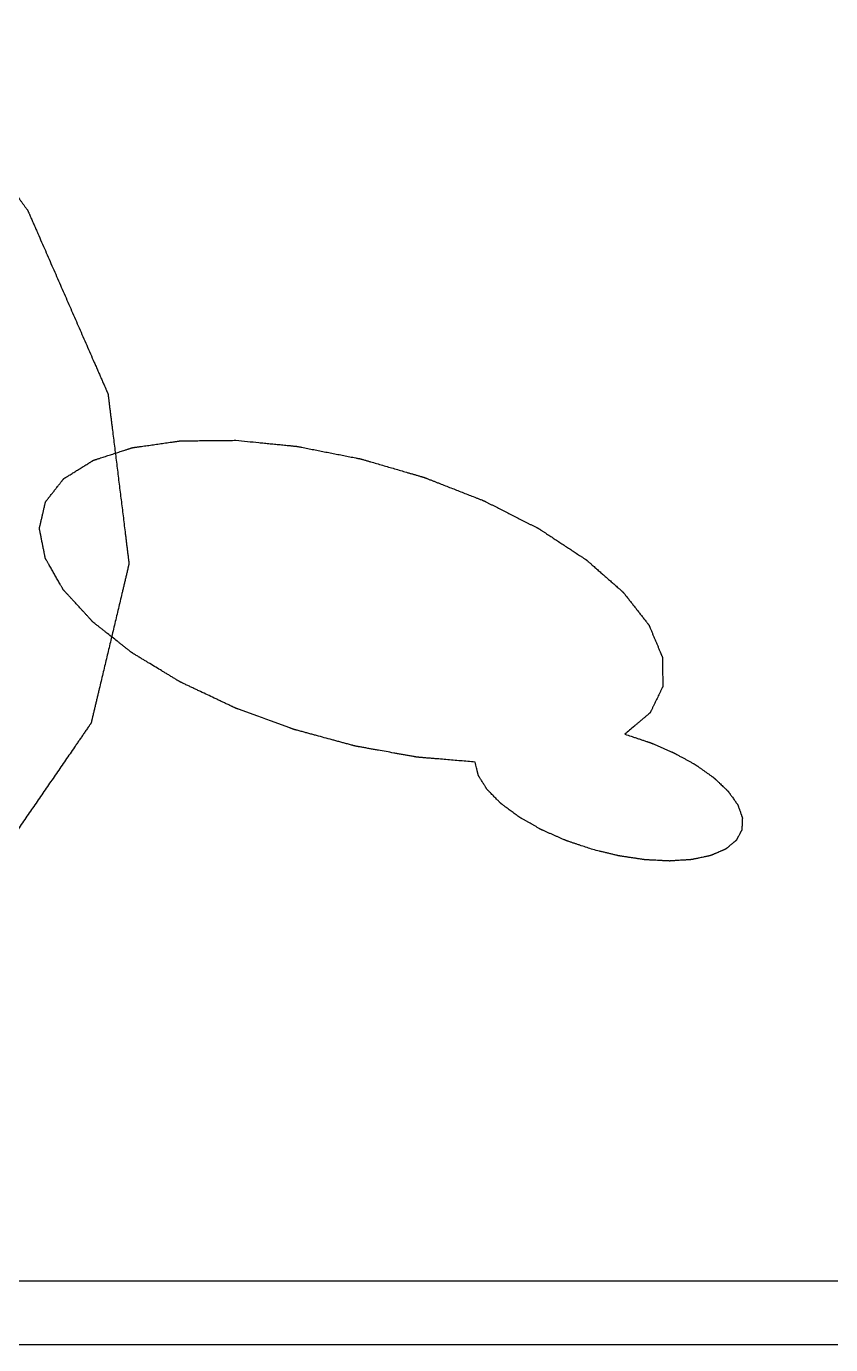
# Model space of a CAD drawing. Header units: millimetres. Extents: x -1 to 407, y -1 to 283.
# Drawn here: x 213.87 to 218.23, y 181.35 to 188.5 of the extents above; entities that cross this region are included whole.
import ezdxf

# ---------------------------------------------------------------- set-up
doc = ezdxf.new("R2010")
doc.units = ezdxf.units.MM
doc.header["$LTSCALE"] = 23.1
doc.layers.add('001-PCB', color=7, linetype='CONTINUOUS')

msp = doc.modelspace()

# ---------------------------------------------------------------- linework, layer by layer
at = {"layer": '001-PCB', "color": 7, "linetype": 'Continuous'}
for p, q in [((189.8132, 181.696), (226.6193, 181.696)), ((189.7132, 181.3496), (226.5193, 181.3496))]:
    msp.add_line(p, q, dxfattribs=at)
at = {"layer": '001-PCB', "color": 4, "linetype": 'Continuous'}
for points, knots in [([(213.1483, 188.501), (213.1936, 188.4386), (213.2617, 188.3449), (213.3525, 188.22), (213.4206, 188.1263), (213.4886, 188.0326), (213.5567, 187.939), (213.6134, 187.8609), (213.6588, 187.7984), (213.6929, 187.7516), (213.7269, 187.7048), (213.7553, 187.6657), (213.778, 187.6345), (213.795, 187.6111), (213.812, 187.5877), (213.8262, 187.5681), (213.8375, 187.5525), (213.846, 187.5408), (213.8531, 187.5311), (213.8588, 187.5233), (213.863, 187.5174), (213.8666, 187.5125), (213.8694, 187.5086), (213.8712, 187.5062), (213.8726, 187.5042), (213.8735, 187.503), (213.8741, 187.5022), (213.8745, 187.5017), (213.8746, 187.5012), (213.8749, 187.5006), (213.8753, 187.4996), (213.8759, 187.4984), (213.8767, 187.4964), (213.8778, 187.494), (213.8791, 187.4911), (213.8808, 187.4872), (213.8837, 187.4804), (213.888, 187.4707), (213.8931, 187.4591), (213.8982, 187.4474), (213.9033, 187.4358), (213.9101, 187.4202), (213.9186, 187.4008), (213.9321, 187.3697), (213.9491, 187.3309), (213.9695, 187.2843), (213.9899, 187.2377), (214.0103, 187.1911), (214.0307, 187.1445), (214.0578, 187.0823), (214.0918, 187.0047), (214.1258, 186.927), (214.153, 186.8649), (214.1734, 186.8183), (214.1937, 186.7716), (214.2141, 186.725), (214.2311, 186.6862), (214.2447, 186.6551), (214.2549, 186.6318), (214.2651, 186.6085), (214.2736, 186.5891), (214.2804, 186.5736), (214.2855, 186.5619), (214.2906, 186.5503), (214.2948, 186.5406), (214.2982, 186.5328), (214.3008, 186.527), (214.3029, 186.5221), (214.3046, 186.5182), (214.3059, 186.5153), (214.3069, 186.5129), (214.3078, 186.5109), (214.3083, 186.5097), (214.3087, 186.5088), (214.309, 186.5082), (214.3092, 186.5077), (214.3093, 186.5072), (214.3094, 186.5064), (214.3095, 186.5053), (214.3098, 186.5035), (214.31, 186.5013), (214.3105, 186.4977), (214.311, 186.4932), (214.3117, 186.4878), (214.3124, 186.4824), (214.313, 186.477), (214.3139, 186.4698), (214.315, 186.4608), (214.3168, 186.4464), (214.319, 186.4284), (214.3217, 186.4068), (214.3244, 186.3852), (214.3271, 186.3636), (214.3297, 186.342), (214.3333, 186.3132), (214.3377, 186.2772), (214.3431, 186.234), (214.3502, 186.1764), (214.3591, 186.1044), (214.3698, 186.018), (214.3787, 185.9461), (214.3858, 185.8885), (214.3912, 185.8453), (214.3965, 185.8021), (214.401, 185.7661), (214.4045, 185.7373), (214.4072, 185.7157), (214.4099, 185.6941), (214.4125, 185.6725), (214.4147, 185.6545), (214.4165, 185.6401), (214.4179, 185.6293), (214.419, 185.6203), (214.4199, 185.6131), (214.4205, 185.6077), (214.4212, 185.6023), (214.4218, 185.5978), (214.4222, 185.5942), (214.4225, 185.592), (214.4227, 185.5902), (214.4229, 185.5888), (214.423, 185.5877), (214.4231, 185.5869), (214.4232, 185.5865), (214.4232, 185.5861), (214.4231, 185.5858), (214.423, 185.5854), (214.4229, 185.5847), (214.4226, 185.5836), (214.4223, 185.5823), (214.4219, 185.5806), (214.4214, 185.5785), (214.4206, 185.5752), (214.4196, 185.5709), (214.4184, 185.5659), (214.4172, 185.5608), (214.4156, 185.5541), (214.4136, 185.5456), (214.4112, 185.5355), (214.408, 185.522), (214.404, 185.5051), (214.3992, 185.4849), (214.3944, 185.4647), (214.3896, 185.4444), (214.3832, 185.4174), (214.3751, 185.3837), (214.3655, 185.3432), (214.3559, 185.3027), (214.3431, 185.2487), (214.3271, 185.1812), (214.3078, 185.1002), (214.2918, 185.0327), (214.279, 184.9788), (214.2694, 184.9383), (214.2614, 184.9045), (214.255, 184.8775), (214.2502, 184.8573), (214.2454, 184.837), (214.2406, 184.8168), (214.2357, 184.7965), (214.2317, 184.7797), (214.2285, 184.7662), (214.2265, 184.7577), (214.2249, 184.751), (214.2237, 184.7459), (214.2225, 184.7409), (214.2213, 184.7358), (214.2203, 184.7316), (214.2195, 184.7282), (214.219, 184.7261), (214.2186, 184.7244), (214.2184, 184.7234), (214.2182, 184.7226), (214.2181, 184.7222), (214.2178, 184.7218), (214.2175, 184.7214), (214.217, 184.7206), (214.2163, 184.7197), (214.2153, 184.7182), (214.214, 184.7163), (214.2125, 184.7141), (214.2104, 184.7111), (214.2079, 184.7074), (214.2048, 184.7029), (214.2007, 184.697), (214.1956, 184.6895), (214.1894, 184.6806), (214.1833, 184.6717), (214.1751, 184.6598), (214.1648, 184.6449), (214.1526, 184.627), (214.1403, 184.6091), (214.1239, 184.5853), (214.1034, 184.5555), (214.0788, 184.5198), (214.0542, 184.4841), (214.0296, 184.4483), (213.9968, 184.4007), (213.9559, 184.3411), (213.9149, 184.2816), (213.8821, 184.2339), (213.8575, 184.1982), (213.8329, 184.1625), (213.8083, 184.1267), (213.7878, 184.0969), (213.7714, 184.0731), (213.7592, 184.0552), (213.7469, 184.0374), (213.7366, 184.0225), (213.7284, 184.0106), (213.7223, 184.0016), (213.7161, 183.9927), (213.71, 183.9838), (213.7049, 183.9763), (213.7013, 183.9711), (213.6992, 183.9681), (213.6977, 183.9659), (213.6964, 183.9641), (213.6954, 183.9626), (213.6947, 183.9616), (213.6942, 183.9609), (213.6939, 183.9604), (213.6937, 183.96), (213.6933, 183.9597), (213.6926, 183.9592), (213.6916, 183.9584), (213.69, 183.9572), (213.688, 183.9556), (213.6847, 183.9531), (213.6807, 183.95), (213.6759, 183.9463), (213.6694, 183.9413), (213.6614, 183.9351), (213.6517, 183.9276), (213.6388, 183.9176), (213.6227, 183.9052), (213.6034, 183.8903), (213.5841, 183.8753), (213.5648, 183.8604), (213.5455, 183.8455), (213.5197, 183.8256), (213.4875, 183.8007), (213.4489, 183.7708), (213.3973, 183.731), (213.3329, 183.6812), (213.2557, 183.6215), (213.1784, 183.5618), (213.1011, 183.502), (212.9981, 183.4224), (212.9208, 183.3627), (212.8693, 183.3229)], [0, 0, 0, 0, 0.03125, 0.046875, 0.0625, 0.078125, 0.09375, 0.109375, 0.117188, 0.125, 0.132812, 0.140625, 0.144531, 0.148438, 0.152344, 0.15625, 0.158203, 0.160156, 0.162109, 0.163086, 0.164062, 0.165039, 0.165527, 0.166016, 0.16626, 0.166504, 0.166626, 0.166687, 0.166748, 0.16687, 0.166992, 0.167236, 0.16748, 0.167969, 0.168457, 0.168945, 0.169922, 0.171875, 0.173828, 0.175781, 0.177734, 0.179688, 0.183594, 0.1875, 0.195312, 0.203125, 0.210938, 0.21875, 0.226562, 0.234375, 0.25, 0.265625, 0.273438, 0.28125, 0.289062, 0.296875, 0.304688, 0.308594, 0.3125, 0.316406, 0.320312, 0.322266, 0.324219, 0.326172, 0.328125, 0.329102, 0.330078, 0.331055, 0.331543, 0.332031, 0.33252, 0.332764, 0.333008, 0.33313, 0.333252, 0.333313, 0.333374, 0.333496, 0.33374, 0.333984, 0.334473, 0.334961, 0.335938, 0.336914, 0.337891, 0.338867, 0.339844, 0.341797, 0.34375, 0.347656, 0.351562, 0.355469, 0.359375, 0.363281, 0.367188, 0.375, 0.382812, 0.390625, 0.40625, 0.421875, 0.4375, 0.445312, 0.453125, 0.460938, 0.46875, 0.472656, 0.476562, 0.480469, 0.484375, 0.488281, 0.490234, 0.492188, 0.494141, 0.495117, 0.496094, 0.49707, 0.498047, 0.498535, 0.499023, 0.499268, 0.499512, 0.499756, 0.499878, 0.499939, 0.5, 0.500061, 0.500122, 0.500244, 0.500488, 0.500732, 0.500977, 0.501465, 0.501953, 0.50293, 0.503906, 0.504883, 0.505859, 0.507812, 0.509766, 0.511719, 0.515625, 0.519531, 0.523438, 0.527344, 0.53125, 0.539062, 0.546875, 0.554688, 0.5625, 0.578125, 0.59375, 0.609375, 0.617188, 0.625, 0.632812, 0.636719, 0.640625, 0.644531, 0.648438, 0.652344, 0.65625, 0.658203, 0.660156, 0.661133, 0.662109, 0.663086, 0.664062, 0.665039, 0.665527, 0.666016, 0.66626, 0.666504, 0.666626, 0.666687, 0.666748, 0.66687, 0.666992, 0.667236, 0.66748, 0.667969, 0.668457, 0.668945, 0.669922, 0.670898, 0.671875, 0.673828, 0.675781, 0.677734, 0.679688, 0.683594, 0.6875, 0.691406, 0.695312, 0.703125, 0.710938, 0.71875, 0.726562, 0.734375, 0.75, 0.765625, 0.773438, 0.78125, 0.789062, 0.796875, 0.804688, 0.808594, 0.8125, 0.816406, 0.820312, 0.822266, 0.824219, 0.826172, 0.828125, 0.830078, 0.831055, 0.831543, 0.832031, 0.83252, 0.832764, 0.833008, 0.83313, 0.833252, 0.833313, 0.833374, 0.833496, 0.83374, 0.833984, 0.834473, 0.834961, 0.835938, 0.836914, 0.837891, 0.839844, 0.841797, 0.84375, 0.847656, 0.851562, 0.855469, 0.859375, 0.863281, 0.867188, 0.875, 0.882812, 0.890625, 0.90625, 0.921875, 0.9375, 0.953125, 0.96875, 1, 1, 1, 1]), ([(216.2999, 184.51), (216.2737, 184.5122), (216.2343, 184.5156), (216.1817, 184.52), (216.1423, 184.5233), (216.1095, 184.5261), (216.0832, 184.5283), (216.0636, 184.5299), (216.0471, 184.5313), (216.034, 184.5324), (216.0242, 184.5332), (216.0143, 184.5341), (216.0061, 184.5348), (215.9995, 184.5353), (215.9954, 184.5357), (215.9921, 184.5359), (215.9897, 184.5361), (215.9876, 184.5363), (215.986, 184.5365), (215.9848, 184.5365), (215.9834, 184.5368), (215.9817, 184.5371), (215.9795, 184.5375), (215.9769, 184.538), (215.9734, 184.5386), (215.9691, 184.5394), (215.9621, 184.5406), (215.9534, 184.5422), (215.9429, 184.5441), (215.9325, 184.5459), (215.9186, 184.5484), (215.9011, 184.5516), (215.8802, 184.5553), (215.8523, 184.5603), (215.8175, 184.5666), (215.7827, 184.5729), (215.7548, 184.5779), (215.7339, 184.5816), (215.713, 184.5854), (215.6955, 184.5885), (215.6816, 184.591), (215.6729, 184.5926), (215.6659, 184.5938), (215.6607, 184.5948), (215.6563, 184.5956), (215.6533, 184.5961), (215.6515, 184.5964), (215.6502, 184.5966), (215.6489, 184.597), (215.6472, 184.5975), (215.6441, 184.5983), (215.6398, 184.5995), (215.6345, 184.6009), (215.6275, 184.6028), (215.6188, 184.6052), (215.6048, 184.609), (215.5874, 184.6138), (215.5664, 184.6195), (215.5455, 184.6252), (215.5175, 184.6328), (215.4826, 184.6422), (215.4477, 184.6517), (215.4197, 184.6593), (215.3988, 184.665), (215.3778, 184.6707), (215.3604, 184.6755), (215.3464, 184.6793), (215.3377, 184.6817), (215.3307, 184.6836), (215.3254, 184.685), (215.3211, 184.6862), (215.318, 184.687), (215.3163, 184.6875), (215.3149, 184.6878), (215.3137, 184.6883), (215.3121, 184.6889), (215.3092, 184.69), (215.3051, 184.6915), (215.3001, 184.6933), (215.2935, 184.6957), (215.2852, 184.6987), (215.272, 184.7036), (215.2555, 184.7096), (215.2356, 184.7169), (215.2158, 184.7242), (215.1894, 184.7339), (215.1563, 184.746), (215.1233, 184.7581), (215.0968, 184.7678), (215.077, 184.7751), (215.0572, 184.7823), (215.0406, 184.7884), (215.0274, 184.7932), (215.0192, 184.7963), (215.0126, 184.7987), (215.0076, 184.8005), (215.0035, 184.802), (215.0006, 184.8031), (214.9989, 184.8037), (214.9977, 184.8041), (214.9965, 184.8047), (214.995, 184.8054), (214.9922, 184.8067), (214.9884, 184.8086), (214.9837, 184.8108), (214.9775, 184.8137), (214.9697, 184.8174), (214.9573, 184.8232), (214.9418, 184.8306), (214.9232, 184.8394), (214.9045, 184.8482), (214.8797, 184.86), (214.8486, 184.8747), (214.8176, 184.8894), (214.7927, 184.9011), (214.7741, 184.9099), (214.7586, 184.9173), (214.7462, 184.9231), (214.7369, 184.9276), (214.7275, 184.932), (214.7198, 184.9356), (214.7136, 184.9386), (214.7097, 184.9404), (214.7066, 184.9419), (214.7042, 184.943), (214.7023, 184.9439), (214.7009, 184.9445), (214.7002, 184.9449), (214.6996, 184.9452), (214.6991, 184.9455), (214.6984, 184.9459), (214.6972, 184.9466), (214.6955, 184.9477), (214.6935, 184.9489), (214.6907, 184.9505), (214.6873, 184.9526), (214.6819, 184.9559), (214.6751, 184.96), (214.6669, 184.965), (214.6588, 184.9699), (214.6479, 184.9765), (214.6343, 184.9848), (214.6179, 184.9947), (214.5962, 185.0079), (214.5689, 185.0243), (214.5417, 185.0408), (214.5199, 185.054), (214.5036, 185.0639), (214.49, 185.0722), (214.4791, 185.0788), (214.4709, 185.0837), (214.4628, 185.0887), (214.456, 185.0928), (214.4505, 185.0961), (214.4471, 185.0982), (214.4444, 185.0998), (214.4424, 185.101), (214.4407, 185.1021), (214.4395, 185.1028), (214.4388, 185.1032), (214.4382, 185.1035), (214.4379, 185.1038), (214.4373, 185.1043), (214.4364, 185.105), (214.435, 185.1061), (214.4333, 185.1074), (214.4311, 185.1091), (214.4284, 185.1113), (214.424, 185.1148), (214.4185, 185.1191), (214.4119, 185.1243), (214.4053, 185.1295), (214.3965, 185.1364), (214.3855, 185.1451), (214.3724, 185.1555), (214.3548, 185.1694), (214.3328, 185.1867), (214.3108, 185.204), (214.2933, 185.2179), (214.2801, 185.2283), (214.2691, 185.2369), (214.2603, 185.2439), (214.2537, 185.2491), (214.2471, 185.2543), (214.2416, 185.2586), (214.2372, 185.2621), (214.2345, 185.2642), (214.2323, 185.266), (214.2306, 185.2673), (214.2293, 185.2683), (214.2283, 185.2691), (214.2278, 185.2695), (214.2273, 185.2699), (214.227, 185.2702), (214.2266, 185.2707), (214.2259, 185.2714), (214.2249, 185.2726), (214.2236, 185.2739), (214.2219, 185.2757), (214.2199, 185.278), (214.2165, 185.2816), (214.2124, 185.2861), (214.2074, 185.2916), (214.2024, 185.297), (214.1957, 185.3042), (214.1874, 185.3133), (214.1774, 185.3242), (214.1641, 185.3386), (214.1475, 185.3567), (214.1308, 185.3748), (214.1175, 185.3893), (214.1076, 185.4002), (214.0992, 185.4092), (214.0926, 185.4164), (214.0876, 185.4219), (214.0826, 185.4273), (214.0784, 185.4318), (214.0751, 185.4354), (214.073, 185.4377), (214.0714, 185.4395), (214.0701, 185.4409), (214.0691, 185.442), (214.0683, 185.4428), (214.0679, 185.4432), (214.0676, 185.4436), (214.0674, 185.4439), (214.0672, 185.4444), (214.0667, 185.4451), (214.0661, 185.4463), (214.0653, 185.4476), (214.0643, 185.4494), (214.063, 185.4516), (214.061, 185.4552), (214.0584, 185.4597), (214.0554, 185.465), (214.0523, 185.4704), (214.0482, 185.4775), (214.0431, 185.4864), (214.037, 185.4971), (214.0288, 185.5114), (214.0186, 185.5293), (214.0084, 185.5471), (214.0002, 185.5614), (213.9941, 185.5721), (213.989, 185.581), (213.9849, 185.5882), (213.9819, 185.5935), (213.9788, 185.5989), (213.9762, 185.6033), (213.9742, 185.6069), (213.9729, 185.6091), (213.9719, 185.6109), (213.9711, 185.6123), (213.9705, 185.6134), (213.97, 185.6142), (213.9698, 185.6146), (213.9696, 185.615), (213.9696, 185.6153), (213.9695, 185.6157), (213.9693, 185.6164), (213.9691, 185.6175), (213.9688, 185.6187), (213.9685, 185.6204), (213.9681, 185.6226), (213.9674, 185.6259), (213.9666, 185.6302), (213.9655, 185.6352), (213.9645, 185.6403), (213.9632, 185.6471), (213.9615, 185.6555), (213.9595, 185.6656), (213.9568, 185.6792), (213.9534, 185.6961), (213.95, 185.713), (213.9473, 185.7265), (213.9453, 185.7366), (213.9436, 185.7451), (213.9422, 185.7518), (213.9412, 185.7569), (213.9402, 185.762), (213.9394, 185.7662), (213.9387, 185.7696), (213.9383, 185.7717), (213.9379, 185.7734), (213.9377, 185.7746), (213.9375, 185.7757), (213.9373, 185.7764), (213.9372, 185.7769), (213.9371, 185.7772), (213.9372, 185.7775), (213.9373, 185.7778), (213.9375, 185.7785), (213.9377, 185.7794), (213.9379, 185.7806), (213.9383, 185.7821), (213.9387, 185.7839), (213.9394, 185.7869), (213.9403, 185.7907), (213.9413, 185.7952), (213.9424, 185.7997), (213.9437, 185.8057), (213.9455, 185.8132), (213.9476, 185.8223), (213.9503, 185.8343), (213.9538, 185.8493), (213.9573, 185.8643), (213.96, 185.8764), (213.9621, 185.8854), (213.9638, 185.8929), (213.9652, 185.8989), (213.9663, 185.9034), (213.9673, 185.9079), (213.9682, 185.9117), (213.9689, 185.9147), (213.9693, 185.9166), (213.9696, 185.9181), (213.9699, 185.9192), (213.9701, 185.9201), (213.9703, 185.9208), (213.9704, 185.9212), (213.9704, 185.9215), (213.9706, 185.9217), (213.9709, 185.922), (213.9713, 185.9226), (213.972, 185.9234), (213.9727, 185.9244), (213.9738, 185.9257), (213.975, 185.9274), (213.9771, 185.93), (213.9797, 185.9333), (213.9828, 185.9372), (213.9858, 185.9411), (213.99, 185.9464), (213.9951, 185.9529), (214.0013, 185.9608), (214.0095, 185.9713), (214.0198, 185.9844), (214.0301, 185.9975), (214.0383, 186.0079), (214.0445, 186.0158), (214.0497, 186.0224), (214.0538, 186.0276), (214.0569, 186.0315), (214.0599, 186.0355), (214.0625, 186.0387), (214.0646, 186.0414), (214.0659, 186.043), (214.0669, 186.0443), (214.0677, 186.0453), (214.0683, 186.0461), (214.0688, 186.0467), (214.069, 186.047), (214.0692, 186.0473), (214.0695, 186.0474), (214.0699, 186.0477), (214.0707, 186.0482), (214.0717, 186.0488), (214.073, 186.0496), (214.0746, 186.0506), (214.0767, 186.0519), (214.0801, 186.054), (214.0843, 186.0566), (214.0893, 186.0597), (214.0943, 186.0628), (214.101, 186.067), (214.1093, 186.0722), (214.1193, 186.0784), (214.1327, 186.0867), (214.1494, 186.0971), (214.1661, 186.1074), (214.1795, 186.1157), (214.1895, 186.122), (214.1979, 186.1272), (214.2046, 186.1313), (214.2096, 186.1344), (214.2146, 186.1375), (214.2188, 186.1401), (214.2221, 186.1422), (214.2242, 186.1435), (214.2259, 186.1445), (214.2271, 186.1453), (214.2282, 186.146), (214.2289, 186.1464), (214.2293, 186.1467), (214.2296, 186.1469), (214.2301, 186.147), (214.2306, 186.1472), (214.2316, 186.1475), (214.233, 186.1479), (214.2346, 186.1485), (214.2368, 186.1492), (214.2396, 186.1501), (214.244, 186.1515), (214.2495, 186.1533), (214.2561, 186.1554), (214.2627, 186.1576), (214.2715, 186.1604), (214.2825, 186.164), (214.2958, 186.1683), (214.3134, 186.174), (214.3354, 186.1811), (214.3575, 186.1883), (214.3751, 186.194), (214.3883, 186.1983), (214.3993, 186.2018), (214.4081, 186.2047), (214.4148, 186.2068), (214.4214, 186.209), (214.4269, 186.2108), (214.4313, 186.2122), (214.434, 186.2131), (214.4362, 186.2138), (214.4379, 186.2143), (214.4393, 186.2148), (214.4402, 186.2151), (214.4408, 186.2153), (214.4412, 186.2154), (214.4417, 186.2155), (214.4424, 186.2156), (214.4436, 186.2157), (214.4453, 186.216), (214.4473, 186.2163), (214.4501, 186.2167), (214.4535, 186.2172), (214.4589, 186.2179), (214.4657, 186.2189), (214.4739, 186.2201), (214.4821, 186.2212), (214.493, 186.2228), (214.5067, 186.2247), (214.523, 186.227), (214.5448, 186.2301), (214.5721, 186.234), (214.5994, 186.2379), (214.6212, 186.241), (214.6376, 186.2433), (214.6512, 186.2453), (214.6621, 186.2468), (214.6703, 186.248), (214.6785, 186.2491), (214.6853, 186.2501), (214.6908, 186.2509), (214.6942, 186.2514), (214.6969, 186.2518), (214.6989, 186.2521), (214.7006, 186.2523), (214.7018, 186.2525), (214.7025, 186.2526), (214.703, 186.2527), (214.7036, 186.2526), (214.7044, 186.2526), (214.7058, 186.2527), (214.7077, 186.2527), (214.7101, 186.2527), (214.7132, 186.2527), (214.7171, 186.2528), (214.7234, 186.2528), (214.7312, 186.2529), (214.7406, 186.253), (214.7499, 186.2531), (214.7625, 186.2532), (214.7781, 186.2533), (214.7969, 186.2535), (214.8219, 186.2538), (214.8532, 186.2541), (214.8907, 186.2544), (214.9282, 186.2548), (214.9658, 186.2551), (214.9908, 186.2554), (215.0033, 186.2555)], [0, 0, 0, 0, 0.015625, 0.023438, 0.03125, 0.039062, 0.042969, 0.046875, 0.050781, 0.052734, 0.054688, 0.056641, 0.058594, 0.05957, 0.060547, 0.061035, 0.061523, 0.062012, 0.062256, 0.0625, 0.062744, 0.062988, 0.063477, 0.063965, 0.064453, 0.06543, 0.066406, 0.068359, 0.070312, 0.072266, 0.074219, 0.078125, 0.082031, 0.085938, 0.09375, 0.101562, 0.105469, 0.109375, 0.113281, 0.117188, 0.119141, 0.121094, 0.12207, 0.123047, 0.124023, 0.124512, 0.124756, 0.125, 0.125244, 0.125488, 0.125977, 0.126953, 0.12793, 0.128906, 0.130859, 0.132812, 0.136719, 0.140625, 0.144531, 0.148438, 0.15625, 0.164062, 0.167969, 0.171875, 0.175781, 0.179688, 0.181641, 0.183594, 0.18457, 0.185547, 0.186523, 0.187012, 0.187256, 0.1875, 0.187744, 0.187988, 0.188477, 0.189453, 0.19043, 0.191406, 0.193359, 0.195312, 0.199219, 0.203125, 0.207031, 0.210938, 0.21875, 0.226562, 0.230469, 0.234375, 0.238281, 0.242188, 0.244141, 0.246094, 0.24707, 0.248047, 0.249023, 0.249512, 0.249756, 0.25, 0.250244, 0.250488, 0.250977, 0.251953, 0.25293, 0.253906, 0.255859, 0.257812, 0.261719, 0.265625, 0.269531, 0.273438, 0.28125, 0.289062, 0.292969, 0.296875, 0.300781, 0.302734, 0.304688, 0.306641, 0.308594, 0.30957, 0.310547, 0.311035, 0.311523, 0.312012, 0.312256, 0.312378, 0.3125, 0.312622, 0.312744, 0.312988, 0.313477, 0.313965, 0.314453, 0.31543, 0.316406, 0.318359, 0.320312, 0.322266, 0.324219, 0.328125, 0.332031, 0.335938, 0.34375, 0.351562, 0.355469, 0.359375, 0.363281, 0.365234, 0.367188, 0.369141, 0.371094, 0.37207, 0.373047, 0.373535, 0.374023, 0.374512, 0.374756, 0.374878, 0.375, 0.375122, 0.375244, 0.375488, 0.375977, 0.376465, 0.376953, 0.37793, 0.378906, 0.380859, 0.382812, 0.384766, 0.386719, 0.390625, 0.394531, 0.398438, 0.40625, 0.414062, 0.417969, 0.421875, 0.425781, 0.427734, 0.429688, 0.431641, 0.433594, 0.43457, 0.435547, 0.436035, 0.436523, 0.437012, 0.437256, 0.437378, 0.4375, 0.437622, 0.437744, 0.437988, 0.438477, 0.438965, 0.439453, 0.44043, 0.441406, 0.443359, 0.445312, 0.447266, 0.449219, 0.453125, 0.457031, 0.460938, 0.46875, 0.476562, 0.480469, 0.484375, 0.488281, 0.490234, 0.492188, 0.494141, 0.496094, 0.49707, 0.498047, 0.498535, 0.499023, 0.499512, 0.499756, 0.499878, 0.5, 0.500122, 0.500244, 0.500488, 0.500977, 0.501465, 0.501953, 0.50293, 0.503906, 0.505859, 0.507812, 0.509766, 0.511719, 0.515625, 0.519531, 0.523438, 0.53125, 0.539062, 0.542969, 0.546875, 0.550781, 0.552734, 0.554688, 0.556641, 0.558594, 0.55957, 0.560547, 0.561035, 0.561523, 0.562012, 0.562256, 0.562378, 0.5625, 0.562622, 0.562744, 0.562988, 0.563477, 0.563965, 0.564453, 0.56543, 0.566406, 0.568359, 0.570312, 0.572266, 0.574219, 0.578125, 0.582031, 0.585938, 0.59375, 0.601562, 0.605469, 0.609375, 0.613281, 0.615234, 0.617188, 0.619141, 0.621094, 0.62207, 0.623047, 0.623535, 0.624023, 0.624512, 0.624756, 0.624878, 0.625, 0.625122, 0.625244, 0.625488, 0.625977, 0.626465, 0.626953, 0.62793, 0.628906, 0.630859, 0.632812, 0.634766, 0.636719, 0.640625, 0.644531, 0.648438, 0.65625, 0.664062, 0.667969, 0.671875, 0.675781, 0.677734, 0.679688, 0.681641, 0.683594, 0.68457, 0.685547, 0.686035, 0.686523, 0.687012, 0.687256, 0.687378, 0.6875, 0.687622, 0.687744, 0.687988, 0.688477, 0.688965, 0.689453, 0.69043, 0.691406, 0.693359, 0.695312, 0.697266, 0.699219, 0.703125, 0.707031, 0.710938, 0.71875, 0.726562, 0.730469, 0.734375, 0.738281, 0.740234, 0.742188, 0.744141, 0.746094, 0.74707, 0.748047, 0.748535, 0.749023, 0.749512, 0.749756, 0.749878, 0.75, 0.750122, 0.750244, 0.750488, 0.750977, 0.751465, 0.751953, 0.75293, 0.753906, 0.755859, 0.757812, 0.759766, 0.761719, 0.765625, 0.769531, 0.773438, 0.78125, 0.789062, 0.792969, 0.796875, 0.800781, 0.802734, 0.804688, 0.806641, 0.808594, 0.80957, 0.810547, 0.811035, 0.811523, 0.812012, 0.812256, 0.812378, 0.8125, 0.812622, 0.812744, 0.812988, 0.813477, 0.813965, 0.814453, 0.81543, 0.816406, 0.818359, 0.820312, 0.822266, 0.824219, 0.828125, 0.832031, 0.835938, 0.84375, 0.851562, 0.855469, 0.859375, 0.863281, 0.865234, 0.867188, 0.869141, 0.871094, 0.87207, 0.873047, 0.873535, 0.874023, 0.874512, 0.874756, 0.874878, 0.875, 0.875122, 0.875244, 0.875488, 0.875977, 0.876465, 0.876953, 0.87793, 0.878906, 0.880859, 0.882812, 0.884766, 0.886719, 0.890625, 0.894531, 0.898438, 0.90625, 0.914062, 0.917969, 0.921875, 0.925781, 0.927734, 0.929688, 0.931641, 0.933594, 0.93457, 0.935547, 0.936035, 0.936523, 0.937012, 0.937256, 0.937378, 0.9375, 0.937622, 0.937744, 0.937988, 0.938477, 0.938965, 0.939453, 0.94043, 0.941406, 0.943359, 0.945312, 0.947266, 0.949219, 0.953125, 0.957031, 0.960938, 0.96875, 0.976562, 0.984375, 0.992188, 1, 1, 1, 1]), ([(215.0033, 186.2555), (215.0239, 186.2534), (215.0651, 186.2494), (215.1165, 186.2443), (215.1577, 186.2402), (215.1885, 186.2372), (215.2194, 186.2341), (215.2503, 186.2311), (215.276, 186.2285), (215.294, 186.2268), (215.3043, 186.2257), (215.312, 186.225), (215.3184, 186.2243), (215.3236, 186.2238), (215.3268, 186.2235), (215.3294, 186.2233), (215.331, 186.2231), (215.3322, 186.223), (215.3336, 186.2228), (215.336, 186.2223), (215.3394, 186.2216), (215.3448, 186.2205), (215.3516, 186.2192), (215.3624, 186.2171), (215.376, 186.2144), (215.3923, 186.2112), (215.414, 186.2069), (215.4411, 186.2016), (215.4737, 186.1952), (215.5063, 186.1888), (215.5388, 186.1824), (215.5714, 186.176), (215.5985, 186.1707), (215.6203, 186.1664), (215.6365, 186.1632), (215.6501, 186.1605), (215.661, 186.1584), (215.6678, 186.1571), (215.6732, 186.156), (215.6766, 186.1553), (215.6789, 186.1549), (215.6803, 186.1546), (215.6817, 186.1542), (215.6833, 186.1537), (215.6874, 186.1525), (215.6935, 186.1507), (215.7015, 186.1484), (215.7096, 186.146), (215.7204, 186.1429), (215.7393, 186.1373), (215.7663, 186.1295), (215.7987, 186.12), (215.8311, 186.1106), (215.8634, 186.1011), (215.8958, 186.0916), (215.9228, 186.0838), (215.9444, 186.0775), (215.9606, 186.0727), (215.9767, 186.068), (215.9902, 186.0641), (216.001, 186.0609), (216.0078, 186.0589), (216.0132, 186.0574), (216.0172, 186.0562), (216.0206, 186.0552), (216.0229, 186.0545), (216.0243, 186.0541), (216.0253, 186.0538), (216.0262, 186.0534), (216.0275, 186.053), (216.0297, 186.0521), (216.0329, 186.0509), (216.0367, 186.0494), (216.0417, 186.0474), (216.048, 186.0449), (216.0581, 186.0409), (216.0708, 186.036), (216.0859, 186.0301), (216.1011, 186.0241), (216.1213, 186.0162), (216.1466, 186.0063), (216.1769, 185.9944), (216.2072, 185.9825), (216.2375, 185.9706), (216.2678, 185.9587), (216.2931, 185.9488), (216.3108, 185.9419), (216.3209, 185.9379), (216.3284, 185.935), (216.3348, 185.9325), (216.3398, 185.9305), (216.343, 185.9293), (216.3455, 185.9283), (216.3471, 185.9277), (216.3483, 185.9272), (216.3495, 185.9266), (216.3516, 185.9256), (216.3545, 185.9241), (216.3592, 185.9217), (216.365, 185.9187), (216.3743, 185.914), (216.386, 185.9081), (216.4, 185.901), (216.4187, 185.8915), (216.442, 185.8796), (216.47, 185.8654), (216.498, 185.8512), (216.5261, 185.837), (216.5494, 185.8251), (216.5681, 185.8156), (216.5821, 185.8085), (216.5961, 185.8014), (216.6101, 185.7943), (216.6218, 185.7884), (216.6299, 185.7842), (216.6346, 185.7818), (216.6381, 185.7801), (216.6416, 185.7783), (216.6442, 185.777), (216.646, 185.7761), (216.6469, 185.7756), (216.6477, 185.7752), (216.6487, 185.7745), (216.6499, 185.7737), (216.6519, 185.7724), (216.6544, 185.7707), (216.6584, 185.7681), (216.6634, 185.7648), (216.6694, 185.7609), (216.6774, 185.7556), (216.6874, 185.749), (216.6994, 185.7411), (216.7154, 185.7306), (216.7354, 185.7175), (216.7594, 185.7017), (216.7834, 185.6859), (216.8074, 185.6701), (216.8273, 185.657), (216.8433, 185.6465), (216.8553, 185.6386), (216.8653, 185.632), (216.8733, 185.6268), (216.8793, 185.6228), (216.8853, 185.6189), (216.8903, 185.6156), (216.8943, 185.613), (216.8968, 185.6113), (216.8988, 185.61), (216.9003, 185.609), (216.9016, 185.6082), (216.9024, 185.6076), (216.9029, 185.6073), (216.9033, 185.607), (216.9036, 185.6068), (216.904, 185.6064), (216.9047, 185.6059), (216.9056, 185.605), (216.9068, 185.604), (216.9084, 185.6026), (216.9103, 185.6009), (216.9134, 185.5982), (216.9173, 185.5948), (216.922, 185.5907), (216.9266, 185.5866), (216.9329, 185.5811), (216.9407, 185.5743), (216.95, 185.5661), (216.9624, 185.5552), (216.978, 185.5415), (216.9967, 185.5252), (217.0153, 185.5088), (217.034, 185.4924), (217.0496, 185.4788), (217.062, 185.4679), (217.0714, 185.4597), (217.0791, 185.4528), (217.0854, 185.4474), (217.09, 185.4433), (217.0939, 185.4399), (217.097, 185.4372), (217.099, 185.4354), (217.1005, 185.4341), (217.1015, 185.4332), (217.1022, 185.4326), (217.1026, 185.4323), (217.1028, 185.4319), (217.1032, 185.4315), (217.104, 185.4304), (217.1052, 185.4289), (217.1069, 185.4268), (217.1085, 185.4247), (217.1107, 185.4218), (217.1146, 185.4169), (217.1201, 185.4099), (217.1267, 185.4015), (217.1333, 185.3931), (217.1399, 185.3846), (217.1487, 185.3734), (217.1597, 185.3594), (217.173, 185.3425), (217.1862, 185.3257), (217.1972, 185.3116), (217.206, 185.3004), (217.2126, 185.292), (217.2192, 185.2836), (217.2258, 185.2751), (217.2313, 185.2681), (217.2352, 185.2632), (217.2374, 185.2604), (217.239, 185.2583), (217.2404, 185.2565), (217.2415, 185.2551), (217.2422, 185.2543), (217.2427, 185.2536), (217.2431, 185.2531), (217.2434, 185.2528), (217.2435, 185.2524), (217.2438, 185.2518), (217.2441, 185.251), (217.2447, 185.2496), (217.2454, 185.2479), (217.2465, 185.2452), (217.248, 185.2418), (217.2497, 185.2377), (217.2519, 185.2323), (217.2548, 185.2255), (217.2582, 185.2173), (217.2628, 185.2064), (217.2684, 185.1928), (217.2753, 185.1765), (217.2821, 185.1602), (217.2889, 185.1438), (217.2946, 185.1302), (217.2992, 185.1193), (217.3026, 185.1112), (217.3054, 185.1044), (217.3077, 185.0989), (217.3094, 185.0949), (217.3111, 185.0908), (217.3125, 185.0874), (217.3137, 185.0847), (217.3144, 185.083), (217.3149, 185.0816), (217.3154, 185.0806), (217.3157, 185.0797), (217.316, 185.0791), (217.3161, 185.0788), (217.3163, 185.0785), (217.3162, 185.0783), (217.3162, 185.078), (217.3162, 185.0774), (217.3163, 185.0767), (217.3163, 185.0757), (217.3163, 185.0745), (217.3163, 185.073), (217.3163, 185.0705), (217.3164, 185.0674), (217.3164, 185.0637), (217.3165, 185.0599), (217.3165, 185.055), (217.3166, 185.0488), (217.3167, 185.0413), (217.3169, 185.0314), (217.317, 185.019), (217.3172, 185.0042), (217.3174, 184.9893), (217.3177, 184.9744), (217.3178, 184.962), (217.318, 184.9521), (217.3181, 184.9446), (217.3181, 184.9384), (217.3182, 184.9335), (217.3183, 184.9298), (217.3183, 184.9267), (217.3183, 184.9242), (217.3184, 184.9226), (217.3184, 184.9214), (217.3184, 184.9206), (217.3184, 184.9201), (217.3184, 184.9198), (217.3182, 184.9195), (217.3181, 184.9192), (217.3178, 184.9186), (217.3175, 184.9179), (217.3169, 184.9168), (217.3163, 184.9154), (217.3155, 184.9138), (217.3144, 184.9115), (217.3125, 184.9077), (217.3098, 184.9021), (217.3066, 184.8955), (217.3034, 184.8888), (217.3002, 184.8822), (217.2959, 184.8733), (217.2906, 184.8622), (217.2842, 184.8489), (217.2777, 184.8356), (217.2724, 184.8245), (217.2681, 184.8156), (217.2649, 184.809), (217.2617, 184.8023), (217.2585, 184.7957), (217.2558, 184.7901), (217.2539, 184.7862), (217.2529, 184.784), (217.2521, 184.7823), (217.2514, 184.781), (217.2509, 184.7799), (217.2505, 184.7792), (217.2503, 184.7786), (217.2501, 184.7783), (217.25, 184.778), (217.2497, 184.7777), (217.2492, 184.7773), (217.2486, 184.7768), (217.2475, 184.7759), (217.2462, 184.7747), (217.244, 184.7729), (217.2413, 184.7706), (217.2381, 184.7679), (217.2338, 184.7642), (217.2285, 184.7597), (217.222, 184.7542), (217.2134, 184.7469), (217.2027, 184.7378), (217.1898, 184.7269), (217.1769, 184.7159), (217.1597, 184.7013), (217.1383, 184.6831), (217.1211, 184.6685), (217.1125, 184.6612)], [0, 0, 0, 0, 0.015625, 0.03125, 0.039062, 0.046875, 0.054688, 0.0625, 0.070312, 0.074219, 0.076172, 0.078125, 0.080078, 0.081055, 0.082031, 0.08252, 0.083008, 0.083252, 0.083496, 0.083984, 0.084961, 0.085938, 0.087891, 0.089844, 0.09375, 0.097656, 0.101562, 0.109375, 0.117188, 0.125, 0.132812, 0.140625, 0.148438, 0.152344, 0.15625, 0.160156, 0.162109, 0.164062, 0.165039, 0.166016, 0.166504, 0.166748, 0.166992, 0.16748, 0.167969, 0.169922, 0.171875, 0.173828, 0.175781, 0.179688, 0.1875, 0.195312, 0.203125, 0.210938, 0.21875, 0.226562, 0.230469, 0.234375, 0.238281, 0.242188, 0.244141, 0.246094, 0.24707, 0.248047, 0.249023, 0.249512, 0.249756, 0.25, 0.250244, 0.250488, 0.250977, 0.251953, 0.25293, 0.253906, 0.255859, 0.257812, 0.261719, 0.265625, 0.269531, 0.273438, 0.28125, 0.289062, 0.296875, 0.304688, 0.3125, 0.320312, 0.324219, 0.326172, 0.328125, 0.330078, 0.331055, 0.332031, 0.33252, 0.333008, 0.333252, 0.333496, 0.333984, 0.334961, 0.335938, 0.337891, 0.339844, 0.34375, 0.347656, 0.351562, 0.359375, 0.367188, 0.375, 0.382812, 0.390625, 0.394531, 0.398438, 0.402344, 0.40625, 0.410156, 0.412109, 0.413086, 0.414062, 0.415039, 0.416016, 0.41626, 0.416504, 0.416748, 0.416992, 0.41748, 0.417969, 0.418945, 0.419922, 0.421875, 0.423828, 0.425781, 0.429688, 0.433594, 0.4375, 0.445312, 0.453125, 0.460938, 0.46875, 0.476562, 0.480469, 0.484375, 0.488281, 0.490234, 0.492188, 0.494141, 0.496094, 0.49707, 0.498047, 0.498535, 0.499023, 0.499512, 0.499756, 0.499878, 0.5, 0.500122, 0.500244, 0.500488, 0.500977, 0.501465, 0.501953, 0.50293, 0.503906, 0.505859, 0.507812, 0.509766, 0.511719, 0.515625, 0.519531, 0.523438, 0.53125, 0.539062, 0.546875, 0.554688, 0.5625, 0.566406, 0.570312, 0.574219, 0.576172, 0.578125, 0.580078, 0.581055, 0.582031, 0.58252, 0.583008, 0.583252, 0.583374, 0.583496, 0.58374, 0.583984, 0.584961, 0.585938, 0.586914, 0.587891, 0.589844, 0.59375, 0.597656, 0.601562, 0.605469, 0.609375, 0.617188, 0.625, 0.632812, 0.640625, 0.644531, 0.648438, 0.652344, 0.65625, 0.660156, 0.662109, 0.663086, 0.664062, 0.665039, 0.665527, 0.666016, 0.66626, 0.666504, 0.666626, 0.666748, 0.666992, 0.66748, 0.667969, 0.668945, 0.669922, 0.671875, 0.673828, 0.675781, 0.679688, 0.683594, 0.6875, 0.695312, 0.703125, 0.710938, 0.71875, 0.726562, 0.730469, 0.734375, 0.738281, 0.740234, 0.742188, 0.744141, 0.746094, 0.74707, 0.748047, 0.748535, 0.749023, 0.749512, 0.749756, 0.749878, 0.75, 0.750122, 0.750244, 0.750488, 0.750977, 0.751465, 0.751953, 0.75293, 0.753906, 0.755859, 0.757812, 0.759766, 0.761719, 0.765625, 0.769531, 0.773438, 0.78125, 0.789062, 0.796875, 0.804688, 0.8125, 0.816406, 0.820312, 0.824219, 0.826172, 0.828125, 0.830078, 0.831055, 0.832031, 0.83252, 0.833008, 0.833252, 0.833374, 0.833496, 0.83374, 0.833984, 0.834473, 0.834961, 0.835938, 0.836914, 0.837891, 0.839844, 0.84375, 0.847656, 0.851562, 0.855469, 0.859375, 0.867188, 0.875, 0.882812, 0.890625, 0.894531, 0.898438, 0.902344, 0.90625, 0.910156, 0.912109, 0.913086, 0.914062, 0.915039, 0.915527, 0.916016, 0.91626, 0.916504, 0.916626, 0.916748, 0.916992, 0.91748, 0.917969, 0.918945, 0.919922, 0.921875, 0.923828, 0.925781, 0.929688, 0.933594, 0.9375, 0.945312, 0.953125, 0.960938, 0.96875, 0.984375, 1, 1, 1, 1]), ([(217.1125, 184.6612), (217.124, 184.6574), (217.1413, 184.6516), (217.1644, 184.6439), (217.1817, 184.6382), (217.199, 184.6324), (217.2134, 184.6276), (217.2249, 184.6238), (217.2321, 184.6214), (217.2379, 184.6195), (217.2422, 184.618), (217.2458, 184.6168), (217.2484, 184.616), (217.2498, 184.6155), (217.2509, 184.6152), (217.2519, 184.6147), (217.2533, 184.6141), (217.2556, 184.6131), (217.259, 184.6116), (217.2631, 184.6099), (217.2685, 184.6075), (217.2752, 184.6046), (217.286, 184.5999), (217.2996, 184.5941), (217.3158, 184.587), (217.332, 184.58), (217.3456, 184.5742), (217.3564, 184.5695), (217.3631, 184.5665), (217.3685, 184.5642), (217.3726, 184.5624), (217.376, 184.561), (217.3784, 184.56), (217.3797, 184.5594), (217.3807, 184.5589), (217.3816, 184.5584), (217.3828, 184.5578), (217.385, 184.5566), (217.388, 184.5549), (217.3916, 184.5529), (217.3965, 184.5502), (217.4025, 184.5469), (217.4122, 184.5415), (217.4243, 184.5348), (217.4389, 184.5268), (217.4534, 184.5188), (217.4655, 184.5121), (217.4752, 184.5067), (217.4813, 184.5034), (217.4861, 184.5007), (217.4898, 184.4987), (217.4928, 184.497), (217.4949, 184.4958), (217.4961, 184.4952), (217.4971, 184.4947), (217.4978, 184.4941), (217.4989, 184.4934), (217.5007, 184.4921), (217.5033, 184.4902), (217.5064, 184.488), (217.5106, 184.485), (217.5158, 184.4813), (217.5241, 184.4754), (217.5345, 184.468), (217.547, 184.4591), (217.5574, 184.4517), (217.5658, 184.4458), (217.572, 184.4413), (217.5782, 184.4369), (217.5835, 184.4332), (217.5876, 184.4302), (217.5902, 184.4284), (217.5923, 184.4269), (217.5939, 184.4258), (217.5952, 184.4248), (217.5961, 184.4242), (217.5966, 184.4238), (217.597, 184.4235), (217.5973, 184.4233), (217.5977, 184.4229), (217.5984, 184.4222), (217.5994, 184.4213), (217.6006, 184.4201), (217.6022, 184.4186), (217.6041, 184.4167), (217.6073, 184.4137), (217.6113, 184.4099), (217.6161, 184.4053), (217.6208, 184.4008), (217.6272, 184.3947), (217.6351, 184.3872), (217.6431, 184.3796), (217.6494, 184.3735), (217.6542, 184.369), (217.659, 184.3644), (217.6629, 184.3606), (217.6661, 184.3576), (217.6681, 184.3557), (217.6697, 184.3542), (217.6709, 184.353), (217.6719, 184.3521), (217.6726, 184.3514), (217.673, 184.351), (217.6733, 184.3508), (217.6735, 184.3505), (217.6737, 184.3501), (217.6742, 184.3494), (217.6749, 184.3485), (217.6757, 184.3473), (217.6768, 184.3458), (217.6781, 184.3439), (217.6803, 184.3409), (217.6829, 184.3371), (217.6862, 184.3325), (217.6894, 184.328), (217.6937, 184.3219), (217.6991, 184.3143), (217.7045, 184.3067), (217.7088, 184.3006), (217.712, 184.2961), (217.7152, 184.2915), (217.7179, 184.2877), (217.72, 184.2847), (217.7214, 184.2828), (217.7225, 184.2813), (217.7233, 184.2801), (217.7239, 184.2792), (217.7244, 184.2785), (217.7247, 184.2782), (217.7249, 184.2779), (217.725, 184.2776), (217.7251, 184.2772), (217.7253, 184.2766), (217.7257, 184.2757), (217.7261, 184.2746), (217.7266, 184.2731), (217.7272, 184.2713), (217.7283, 184.2684), (217.7296, 184.2647), (217.7311, 184.2603), (217.7327, 184.2559), (217.7348, 184.2501), (217.7374, 184.2428), (217.74, 184.2355), (217.7421, 184.2296), (217.7436, 184.2252), (217.7452, 184.2208), (217.7465, 184.2172), (217.7475, 184.2142), (217.7482, 184.2124), (217.7487, 184.211), (217.7491, 184.2099), (217.7494, 184.2089), (217.7497, 184.2083), (217.7498, 184.2079), (217.7499, 184.2077), (217.7499, 184.2074), (217.7499, 184.2071), (217.7498, 184.2065), (217.7498, 184.2056), (217.7497, 184.2046), (217.7497, 184.2032), (217.7496, 184.2015), (217.7495, 184.1987), (217.7493, 184.1953), (217.7492, 184.1912), (217.749, 184.1871), (217.7487, 184.1816), (217.7484, 184.1747), (217.7482, 184.1678), (217.7479, 184.1623), (217.7477, 184.1582), (217.7476, 184.1541), (217.7474, 184.1506), (217.7473, 184.1479), (217.7472, 184.1462), (217.7471, 184.1448), (217.7471, 184.1438), (217.7471, 184.1429), (217.747, 184.1423), (217.747, 184.142), (217.747, 184.1417), (217.7469, 184.1415), (217.7467, 184.1412), (217.7465, 184.1407), (217.7461, 184.1399), (217.7456, 184.139), (217.7449, 184.1379), (217.7442, 184.1364), (217.7429, 184.134), (217.7413, 184.1311), (217.7394, 184.1275), (217.7375, 184.1239), (217.7349, 184.1192), (217.7317, 184.1133), (217.7286, 184.1074), (217.726, 184.1026), (217.7241, 184.0991), (217.7222, 184.0955), (217.7206, 184.0925), (217.7193, 184.0902), (217.7186, 184.0887), (217.7179, 184.0875), (217.7174, 184.0866), (217.717, 184.0859), (217.7168, 184.0854), (217.7166, 184.0851), (217.7165, 184.0848), (217.7163, 184.0847), (217.716, 184.0844), (217.7154, 184.084), (217.7147, 184.0834), (217.7138, 184.0826), (217.7126, 184.0817), (217.7112, 184.0804), (217.7088, 184.0785), (217.7058, 184.0761), (217.7023, 184.0731), (217.6987, 184.0702), (217.694, 184.0663), (217.6881, 184.0614), (217.6821, 184.0565), (217.6774, 184.0526), (217.6739, 184.0497), (217.6703, 184.0468), (217.6673, 184.0443), (217.665, 184.0424), (217.6635, 184.0412), (217.6623, 184.0402), (217.6614, 184.0395), (217.6607, 184.0389), (217.6602, 184.0384), (217.6599, 184.0382), (217.6597, 184.038), (217.6593, 184.0379), (217.6589, 184.0377), (217.6581, 184.0374), (217.6571, 184.0369), (217.6558, 184.0363), (217.6541, 184.0356), (217.6519, 184.0347), (217.6485, 184.0332), (217.6442, 184.0313), (217.639, 184.0291), (217.6338, 184.0269), (217.627, 184.0239), (217.6183, 184.0202), (217.6097, 184.0165), (217.6029, 184.0136), (217.5977, 184.0113), (217.5925, 184.0091), (217.5882, 184.0073), (217.5848, 184.0058), (217.5826, 184.0049), (217.5809, 184.0041), (217.5796, 184.0036), (217.5785, 184.0031), (217.5778, 184.0028), (217.5774, 184.0026), (217.5771, 184.0024), (217.5766, 184.0024), (217.5761, 184.0023), (217.5752, 184.0021), (217.5738, 184.0018), (217.5722, 184.0014), (217.5701, 184.001), (217.5674, 184.0004), (217.5632, 183.9995), (217.5578, 183.9984), (217.5514, 183.9971), (217.5451, 183.9957), (217.5365, 183.9939), (217.5259, 183.9916), (217.5152, 183.9894), (217.5067, 183.9876), (217.5003, 183.9862), (217.4939, 183.9849), (217.4885, 183.9838), (217.4843, 183.9829), (217.4816, 183.9823), (217.4795, 183.9818), (217.4779, 183.9815), (217.4765, 183.9812), (217.4756, 183.981), (217.4751, 183.9809), (217.4747, 183.9808), (217.4742, 183.9808), (217.4736, 183.9808), (217.4725, 183.9807), (217.4709, 183.9806), (217.4691, 183.9805), (217.4666, 183.9803), (217.4635, 183.9801), (217.4585, 183.9798), (217.4523, 183.9794), (217.4448, 183.9789), (217.4374, 183.9784), (217.4274, 183.9778), (217.415, 183.977), (217.4025, 183.9762), (217.3926, 183.9756), (217.3851, 183.9751), (217.3776, 183.9746), (217.3714, 183.9742), (217.3664, 183.9739), (217.3633, 183.9737), (217.3608, 183.9735), (217.359, 183.9734), (217.3574, 183.9733), (217.3562, 183.9732), (217.3553, 183.9731), (217.3542, 183.9732), (217.3528, 183.9733), (217.3511, 183.9734), (217.349, 183.9735), (217.3463, 183.9736), (217.3429, 183.9738), (217.3374, 183.9741), (217.3305, 183.9744), (217.3222, 183.9748), (217.314, 183.9753), (217.303, 183.9758), (217.2892, 183.9765), (217.2727, 183.9773), (217.259, 183.978), (217.248, 183.9786), (217.2411, 183.9789), (217.2356, 183.9792), (217.2315, 183.9794), (217.228, 183.9796), (217.2256, 183.9797), (217.2243, 183.9798), (217.2233, 183.9798), (217.2221, 183.98), (217.2207, 183.9802), (217.2181, 183.9806), (217.2144, 183.9811), (217.2099, 183.9818), (217.204, 183.9827), (217.1966, 183.9838), (217.1848, 183.9856), (217.17, 183.9878), (217.1522, 183.9904), (217.1345, 183.993), (217.1197, 183.9953), (217.1078, 183.997), (217.1004, 183.9981), (217.0945, 183.999), (217.0901, 183.9997), (217.0864, 184.0002), (217.0838, 184.0006), (217.0823, 184.0008), (217.0812, 184.001), (217.0801, 184.0013), (217.0786, 184.0016), (217.076, 184.0022), (217.0723, 184.0031), (217.0678, 184.0042), (217.0619, 184.0056), (217.0545, 184.0074), (217.0426, 184.0103), (217.0277, 184.0139), (217.0099, 184.0182), (216.9921, 184.0225), (216.9683, 184.0282), (216.9505, 184.0325), (216.9386, 184.0354)], [0, 0, 0, 0, 0.015625, 0.023438, 0.03125, 0.039062, 0.046875, 0.050781, 0.054688, 0.056641, 0.058594, 0.060547, 0.061523, 0.062012, 0.0625, 0.062988, 0.063477, 0.064453, 0.066406, 0.068359, 0.070312, 0.074219, 0.078125, 0.085938, 0.09375, 0.101562, 0.109375, 0.113281, 0.117188, 0.119141, 0.121094, 0.123047, 0.124023, 0.124512, 0.125, 0.125488, 0.125977, 0.126953, 0.128906, 0.130859, 0.132812, 0.136719, 0.140625, 0.148438, 0.15625, 0.164062, 0.171875, 0.175781, 0.179688, 0.181641, 0.183594, 0.185547, 0.186523, 0.187012, 0.1875, 0.187988, 0.188477, 0.189453, 0.191406, 0.193359, 0.195312, 0.199219, 0.203125, 0.210938, 0.21875, 0.226562, 0.230469, 0.234375, 0.238281, 0.242188, 0.244141, 0.246094, 0.24707, 0.248047, 0.249023, 0.249512, 0.249756, 0.25, 0.250244, 0.250488, 0.250977, 0.251953, 0.25293, 0.253906, 0.255859, 0.257812, 0.261719, 0.265625, 0.269531, 0.273438, 0.28125, 0.289062, 0.292969, 0.296875, 0.300781, 0.304688, 0.306641, 0.308594, 0.30957, 0.310547, 0.311523, 0.312012, 0.312256, 0.3125, 0.312744, 0.312988, 0.313477, 0.314453, 0.31543, 0.316406, 0.318359, 0.320312, 0.324219, 0.328125, 0.332031, 0.335938, 0.34375, 0.351562, 0.355469, 0.359375, 0.363281, 0.367188, 0.369141, 0.371094, 0.37207, 0.373047, 0.374023, 0.374512, 0.374756, 0.375, 0.375244, 0.375488, 0.375977, 0.376953, 0.37793, 0.378906, 0.380859, 0.382812, 0.386719, 0.390625, 0.394531, 0.398438, 0.40625, 0.414062, 0.417969, 0.421875, 0.425781, 0.429688, 0.431641, 0.433594, 0.43457, 0.435547, 0.436523, 0.437012, 0.437256, 0.4375, 0.437744, 0.437988, 0.438477, 0.439453, 0.44043, 0.441406, 0.443359, 0.445312, 0.449219, 0.453125, 0.457031, 0.460938, 0.46875, 0.476562, 0.480469, 0.484375, 0.488281, 0.492188, 0.494141, 0.496094, 0.49707, 0.498047, 0.499023, 0.499512, 0.499756, 0.5, 0.500244, 0.500488, 0.500977, 0.501953, 0.50293, 0.503906, 0.505859, 0.507812, 0.511719, 0.515625, 0.519531, 0.523438, 0.53125, 0.539062, 0.542969, 0.546875, 0.550781, 0.554688, 0.556641, 0.558594, 0.55957, 0.560547, 0.561523, 0.562012, 0.562256, 0.5625, 0.562744, 0.562988, 0.563477, 0.564453, 0.56543, 0.566406, 0.568359, 0.570312, 0.574219, 0.578125, 0.582031, 0.585938, 0.59375, 0.601562, 0.605469, 0.609375, 0.613281, 0.617188, 0.619141, 0.621094, 0.62207, 0.623047, 0.624023, 0.624512, 0.624756, 0.625, 0.625244, 0.625488, 0.625977, 0.626953, 0.62793, 0.628906, 0.630859, 0.632812, 0.636719, 0.640625, 0.644531, 0.648438, 0.65625, 0.664062, 0.667969, 0.671875, 0.675781, 0.679688, 0.681641, 0.683594, 0.68457, 0.685547, 0.686523, 0.687012, 0.687256, 0.6875, 0.687744, 0.687988, 0.688477, 0.689453, 0.69043, 0.691406, 0.693359, 0.695312, 0.699219, 0.703125, 0.707031, 0.710938, 0.71875, 0.726562, 0.730469, 0.734375, 0.738281, 0.742188, 0.744141, 0.746094, 0.74707, 0.748047, 0.749023, 0.749512, 0.749756, 0.75, 0.750244, 0.750488, 0.750977, 0.751953, 0.75293, 0.753906, 0.755859, 0.757812, 0.761719, 0.765625, 0.769531, 0.773438, 0.78125, 0.789062, 0.792969, 0.796875, 0.800781, 0.804688, 0.806641, 0.808594, 0.80957, 0.810547, 0.811523, 0.812012, 0.8125, 0.812988, 0.813477, 0.814453, 0.81543, 0.816406, 0.818359, 0.820312, 0.824219, 0.828125, 0.832031, 0.835938, 0.84375, 0.851562, 0.859375, 0.863281, 0.867188, 0.869141, 0.871094, 0.873047, 0.874023, 0.874512, 0.875, 0.875488, 0.875977, 0.876953, 0.878906, 0.880859, 0.882812, 0.886719, 0.890625, 0.898438, 0.90625, 0.914062, 0.921875, 0.925781, 0.929688, 0.931641, 0.933594, 0.935547, 0.936523, 0.937012, 0.9375, 0.937988, 0.938477, 0.939453, 0.941406, 0.943359, 0.945312, 0.949219, 0.953125, 0.960938, 0.96875, 0.976562, 0.984375, 1, 1, 1, 1]), ([(216.9386, 184.0354), (216.9282, 184.0389), (216.9073, 184.0459), (216.8812, 184.0546), (216.8603, 184.0616), (216.8446, 184.0669), (216.8316, 184.0712), (216.8211, 184.0747), (216.8133, 184.0774), (216.8068, 184.0796), (216.8022, 184.0811), (216.7996, 184.082), (216.7977, 184.0826), (216.7957, 184.0832), (216.7938, 184.0841), (216.792, 184.0849), (216.7883, 184.0865), (216.7827, 184.089), (216.7752, 184.0923), (216.7653, 184.0966), (216.7529, 184.1021), (216.7381, 184.1086), (216.7232, 184.1152), (216.7083, 184.1217), (216.6959, 184.1272), (216.686, 184.1316), (216.6786, 184.1348), (216.6724, 184.1376), (216.6674, 184.1398), (216.6643, 184.1411), (216.6622, 184.1421), (216.6609, 184.1426), (216.6602, 184.143), (216.6595, 184.1432), (216.659, 184.1435), (216.658, 184.1441), (216.6562, 184.1451), (216.6535, 184.1467), (216.6491, 184.1491), (216.6437, 184.1522), (216.6351, 184.1571), (216.6243, 184.1633), (216.607, 184.1731), (216.5897, 184.1829), (216.5746, 184.1915), (216.5659, 184.1964), (216.5594, 184.2001), (216.554, 184.2031), (216.5497, 184.2056), (216.5465, 184.2074), (216.5438, 184.209), (216.5419, 184.2101), (216.5408, 184.2107), (216.5399, 184.2114), (216.5387, 184.2122), (216.5369, 184.2136), (216.5346, 184.2152), (216.5319, 184.2173), (216.5282, 184.22), (216.5218, 184.2247), (216.5127, 184.2315), (216.5017, 184.2396), (216.4908, 184.2477), (216.4798, 184.2558), (216.4707, 184.2626), (216.4634, 184.268), (216.4579, 184.2721), (216.4533, 184.2755), (216.4497, 184.2782), (216.4469, 184.2802), (216.4446, 184.2819), (216.4428, 184.2833), (216.4417, 184.2841), (216.4407, 184.2848), (216.4402, 184.2853), (216.4397, 184.2858), (216.4387, 184.2869), (216.4371, 184.2885), (216.435, 184.2906), (216.4323, 184.2934), (216.4288, 184.2969), (216.4247, 184.3011), (216.4192, 184.3067), (216.4096, 184.3165), (216.3986, 184.3277), (216.3875, 184.3389), (216.3807, 184.3459), (216.3758, 184.3509), (216.3731, 184.3537), (216.371, 184.3558), (216.369, 184.3579), (216.3672, 184.3596), (216.366, 184.3608), (216.3654, 184.3615), (216.3651, 184.3618), (216.3649, 184.3621), (216.3646, 184.3626), (216.3642, 184.3633), (216.3637, 184.3641), (216.363, 184.3651), (216.3622, 184.3665), (216.3607, 184.3689), (216.3585, 184.3723), (216.3559, 184.3764), (216.3525, 184.3819), (216.3482, 184.3888), (216.3431, 184.397), (216.3379, 184.4052), (216.3328, 184.4134), (216.3285, 184.4202), (216.3251, 184.4257), (216.3229, 184.4291), (216.3212, 184.4319), (216.3202, 184.4336), (216.3193, 184.4349), (216.3187, 184.436), (216.3181, 184.4368), (216.318, 184.4375), (216.3178, 184.4382), (216.3176, 184.439), (216.3172, 184.4403), (216.3168, 184.442), (216.3163, 184.444), (216.3157, 184.4467), (216.3148, 184.45), (216.3138, 184.454), (216.3128, 184.458), (216.3115, 184.4633), (216.3099, 184.47), (216.3072, 184.4807), (216.3039, 184.494), (216.3012, 184.5047), (216.2999, 184.51)], [0, 0, 0, 0, 0.03125, 0.0625, 0.078125, 0.09375, 0.109375, 0.117188, 0.125, 0.132812, 0.136719, 0.138672, 0.140625, 0.142578, 0.144531, 0.146484, 0.148438, 0.15625, 0.164062, 0.171875, 0.1875, 0.203125, 0.21875, 0.234375, 0.25, 0.257812, 0.265625, 0.273438, 0.277344, 0.28125, 0.283203, 0.28418, 0.285156, 0.285645, 0.286133, 0.287109, 0.289062, 0.292969, 0.296875, 0.304688, 0.3125, 0.328125, 0.34375, 0.375, 0.390625, 0.398438, 0.40625, 0.414062, 0.417969, 0.421875, 0.425781, 0.427734, 0.428711, 0.429688, 0.431641, 0.433594, 0.4375, 0.441406, 0.445312, 0.453125, 0.46875, 0.484375, 0.5, 0.515625, 0.53125, 0.539062, 0.546875, 0.554688, 0.558594, 0.5625, 0.566406, 0.568359, 0.570312, 0.571289, 0.572266, 0.573242, 0.574219, 0.578125, 0.582031, 0.585938, 0.59375, 0.601562, 0.609375, 0.625, 0.65625, 0.671875, 0.6875, 0.695312, 0.699219, 0.703125, 0.707031, 0.710938, 0.712891, 0.713867, 0.714355, 0.714844, 0.71582, 0.716797, 0.71875, 0.720703, 0.722656, 0.726562, 0.734375, 0.742188, 0.75, 0.765625, 0.78125, 0.796875, 0.8125, 0.828125, 0.835938, 0.84375, 0.847656, 0.851562, 0.853516, 0.855469, 0.857422, 0.858398, 0.859375, 0.861328, 0.863281, 0.867188, 0.871094, 0.875, 0.882812, 0.890625, 0.898438, 0.90625, 0.921875, 0.9375, 0.96875, 1, 1, 1, 1])]:
    msp.add_open_spline(points, degree=3, knots=knots, dxfattribs=at)

doc.saveas('drawing.dxf')
